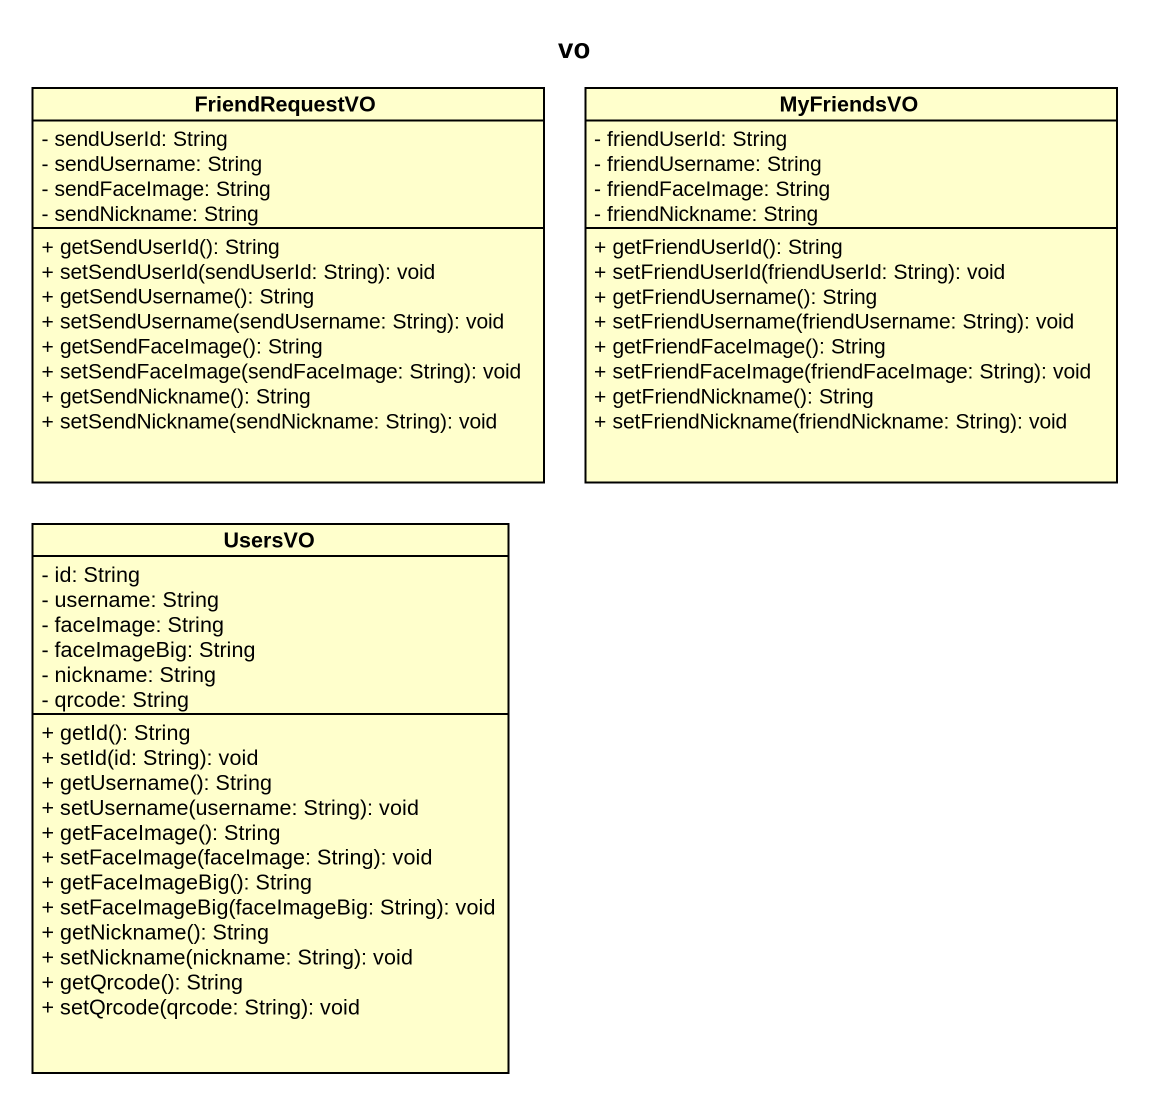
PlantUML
@startuml
title vo
hide circle
hide empty members
skinparam classAttributeIconSize 0
class FriendRequestVO {
  - sendUserId: String
  - sendUsername: String
  - sendFaceImage: String
  - sendNickname: String
  + getSendUserId(): String
  + setSendUserId(sendUserId: String): void
  + getSendUsername(): String
  + setSendUsername(sendUsername: String): void
  + getSendFaceImage(): String
  + setSendFaceImage(sendFaceImage: String): void
  + getSendNickname(): String
  + setSendNickname(sendNickname: String): void
}
class MyFriendsVO {
  - friendUserId: String
  - friendUsername: String
  - friendFaceImage: String
  - friendNickname: String
  + getFriendUserId(): String
  + setFriendUserId(friendUserId: String): void
  + getFriendUsername(): String
  + setFriendUsername(friendUsername: String): void
  + getFriendFaceImage(): String
  + setFriendFaceImage(friendFaceImage: String): void
  + getFriendNickname(): String
  + setFriendNickname(friendNickname: String): void
}
class UsersVO {
  - id: String
  - username: String
  - faceImage: String
  - faceImageBig: String
  - nickname: String
  - qrcode: String
  + getId(): String
  + setId(id: String): void
  + getUsername(): String
  + setUsername(username: String): void
  + getFaceImage(): String
  + setFaceImage(faceImage: String): void
  + getFaceImageBig(): String
  + setFaceImageBig(faceImageBig: String): void
  + getNickname(): String
  + setNickname(nickname: String): void
  + getQrcode(): String
  + setQrcode(qrcode: String): void
}
@enduml
